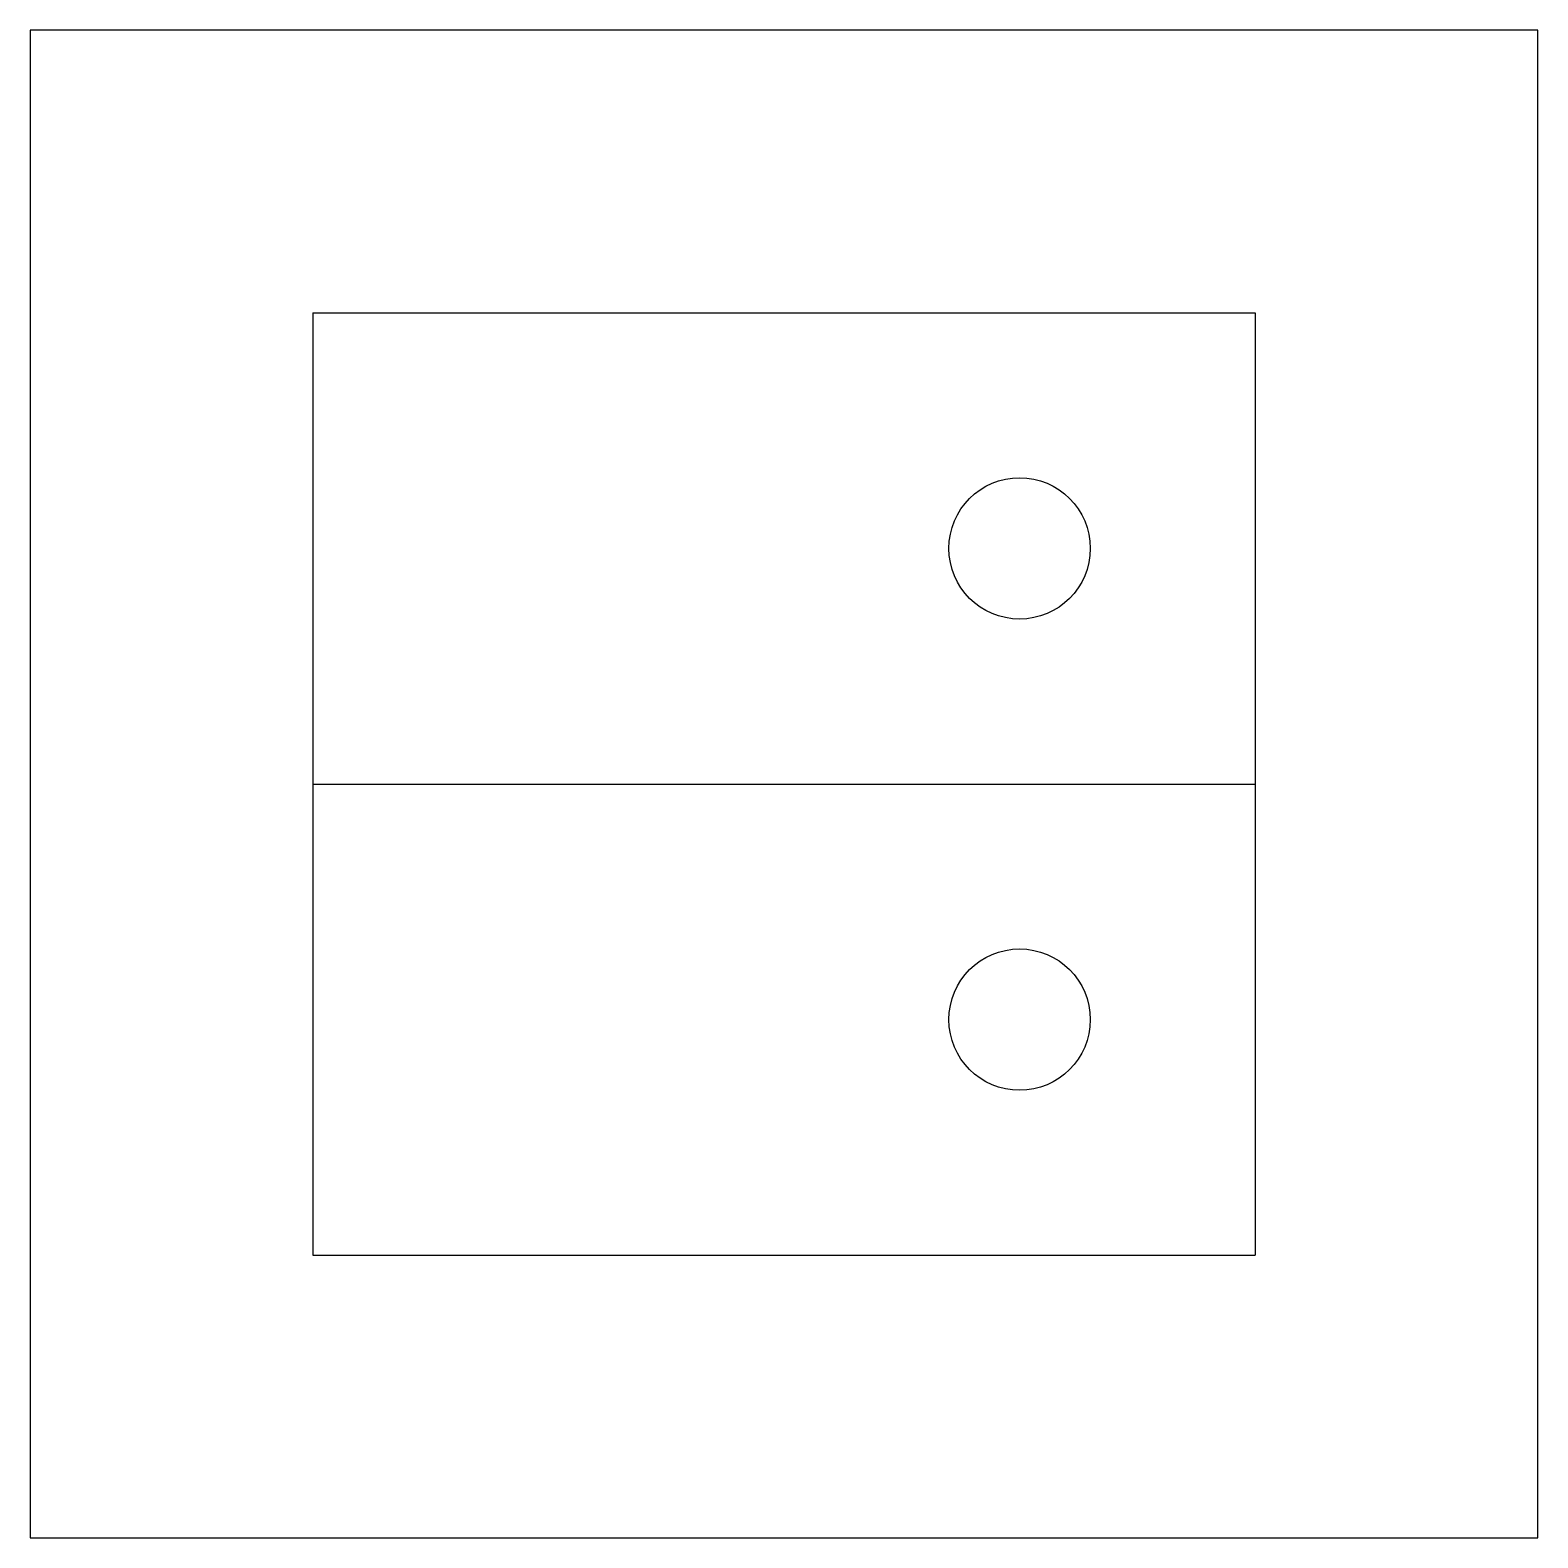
# Model space of a CAD drawing. Header units: millimetres. Extents: x 0 to 8, y 0 to 8.
import ezdxf

# ---------------------------------------------------------------- set-up
doc = ezdxf.new("R2010")
doc.units = ezdxf.units.MM

msp = doc.modelspace()

# ---------------------------------------------------------------- linework, layer by layer
at = {"color": 7, "linetype": 'Continuous', "lineweight": 25}
for p, q in [((8, 8), (0, 8)), ((0, 8), (0, 0)), ((8, 0), (8, 8)), ((0, 0), (8, 0))]:
    msp.add_line(p, q, dxfattribs=at)
at = {"color": 7, "linetype": 'Continuous'}
for p, q in [((1.5, 6.5), (6.5, 6.5)), ((1.5, 6.5), (1.5, 1.5)), ((6.5, 6.5), (6.5, 1.5)), ((1.5, 4), (6.5, 4)), ((1.5, 1.5), (6.5, 1.5))]:
    msp.add_line(p, q, dxfattribs=at)
for centre in [(5.25, 5.25), (5.25, 2.75)]:
    msp.add_circle(centre, 0.375, dxfattribs=at)

doc.saveas('drawing.dxf')
